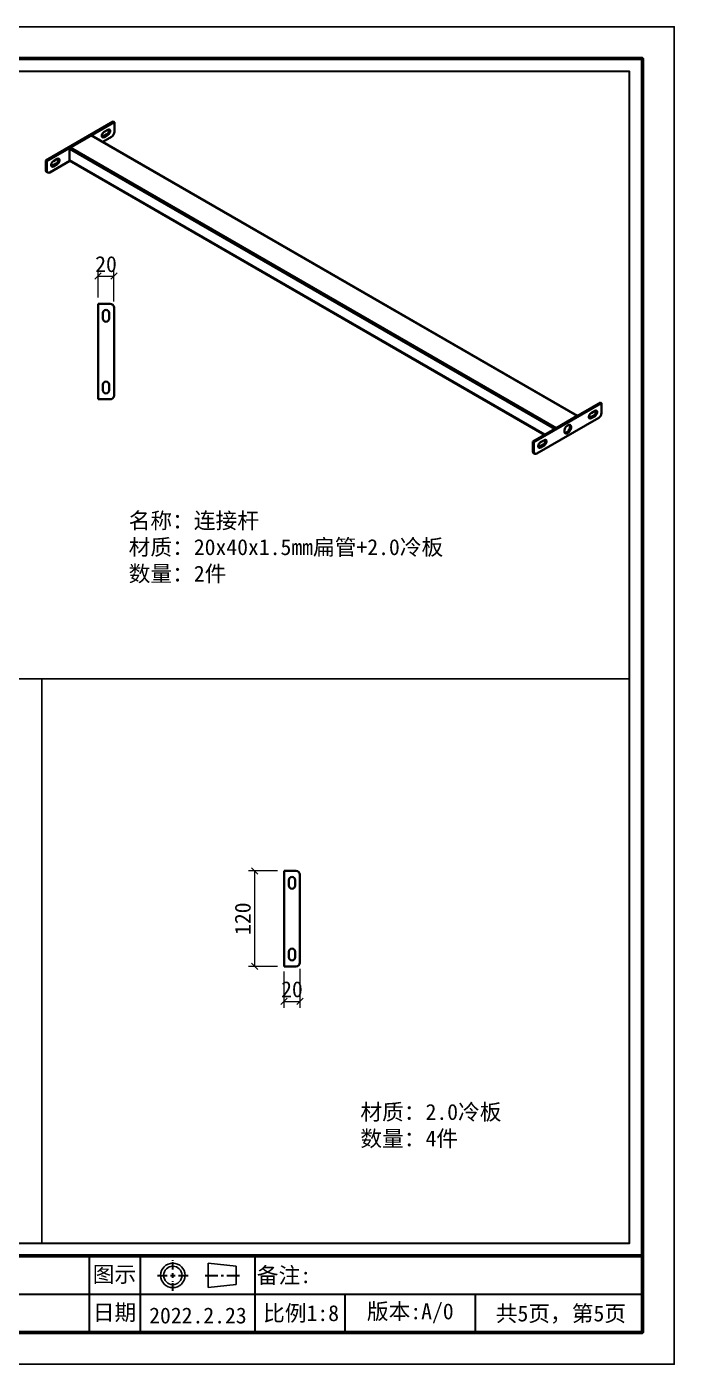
# Model space of a CAD drawing. Header units: inches. Extents: x 15389 to 49212, y -27129 to 13207.
# Drawn here: x 40075 to 40888, y 7518 to 9198 of the extents above; entities that cross this region are included whole.
import ezdxf

# ---------------------------------------------------------------- set-up
doc = ezdxf.new("R2010")
doc.units = ezdxf.units.IN
doc.header["$MEASUREMENT"] = 0
doc.linetypes.add('CENTER2', pattern=[28.575, 19.05, -3.175, 3.175, -3.175])
for name, color, linetype, lineweight in [('图框', 5, 'Continuous', 60), ('粗实线', 7, 'Continuous', 35), ('轮廓线', 7, 'Continuous', 30)]:
    doc.layers.add(name, color=color, linetype=linetype, lineweight=lineweight)
doc.styles.add('ee', font='simfang.ttf')
doc.styles.add('宋体', font='')
doc.styles.add('样式 1', font='')
doc.styles.get('宋体').set_extended_font_data('SimSun')
doc.styles.get('样式 1').set_extended_font_data('SimSun')
doc.dimstyles.new('1-8', dxfattribs={"dimscale": 8, "dimtxt": 2.5, "dimasz": 1, "dimexe": 1, "dimexo": 1, "dimtad": 1, "dimdec": 1, "dimdsep": 46, "dimtxsty": '宋体', "dimblk": 'OBLIQUE', "dimcen": 2.5, "dimclrd": 3, "dimclre": 3, "dimclrt": 256, "dimadec": 0, "dimazin": 0, "dimtfac": 1, "dimtdec": 1, "dimtmove": 1, "dimatfit": 3, "dimfxl": 2, "dimlwd": 9, "dimlwe": 9, "dimarcsym": 1})

# ---------------------------------------------------------------- blocks, each defined once
blk = doc.blocks.new('_Oblique')
at = {"color": 0, "linetype": 'ByBlock', "lineweight": -2}
blk.add_line((-0.5, -0.5), (0.5, 0.5), dxfattribs=at)
blk = doc.blocks.new('*D85')
at = {"color": 3, "linetype": 'Continuous', "lineweight": 9, "transparency": 16777216}
for p, q in [((40164.8, 8857.6), (40164.8, 8892.3)), ((40184.8, 8852.6), (40184.8, 8892.3)), ((40164.8, 8884.3), (40184.8, 8884.3))]:
    blk.add_line(p, q, dxfattribs=at)
at = {"layer": 'Defpoints', "color": 0, "transparency": 16777216}
for p in [(40184.8, 8884.3), (40164.8, 8849.6), (40184.8, 8844.6)]:
    blk.add_point(p, dxfattribs=at)
at = {"color": 3, "lineweight": 9, "transparency": 16777216, "xscale": 8, "yscale": 8, "zscale": 8, "rotation": 180}
blk.add_blockref('_Oblique', (40164.8, 8884.3), dxfattribs=at)
at = {"color": 3, "lineweight": 9, "transparency": 16777216, "xscale": 8, "yscale": 8, "zscale": 8}
blk.add_blockref('_Oblique', (40184.8, 8884.3), dxfattribs=at)
at = {"transparency": 16777216, "insert": (40174.8, 8899.3), "char_height": 20, "attachment_point": 5, "style": '宋体'}
blk.add_mtext('20', dxfattribs=at)
blk = doc.blocks.new('*D67')
at = {"color": 3, "linetype": 'Continuous', "lineweight": 9, "transparency": 16777216}
for p, q in [((40418.3, 8014.2), (40418.3, 7965.4)), ((40398.3, 8010.9), (40398.3, 7965.4)), ((40398.3, 7973.4), (40418.3, 7973.4))]:
    blk.add_line(p, q, dxfattribs=at)
at = {"layer": 'Defpoints', "color": 0, "transparency": 16777216}
for p in [(40398.3, 8018.9), (40418.3, 8022.2), (40418.3, 7973.4)]:
    blk.add_point(p, dxfattribs=at)
at = {"color": 3, "lineweight": 9, "transparency": 16777216, "xscale": 8, "yscale": 8, "zscale": 8, "rotation": 180}
blk.add_blockref('_Oblique', (40398.3, 7973.4), dxfattribs=at)
at = {"color": 3, "lineweight": 9, "transparency": 16777216, "xscale": 8, "yscale": 8, "zscale": 8}
blk.add_blockref('_Oblique', (40418.3, 7973.4), dxfattribs=at)
at = {"transparency": 16777216, "insert": (40408.3, 7988.4), "char_height": 20, "attachment_point": 5, "style": '宋体'}
blk.add_mtext('20', dxfattribs=at)
blk = doc.blocks.new('*D68')
at = {"color": 3, "linetype": 'Continuous', "lineweight": 9, "transparency": 16777216}
for p, q in [((40390.3, 8137.2), (40353.6, 8137.2)), ((40361.6, 8017.2), (40361.6, 8137.2)), ((40390.3, 8017.2), (40353.6, 8017.2))]:
    blk.add_line(p, q, dxfattribs=at)
at = {"layer": 'Defpoints', "color": 0, "transparency": 16777216}
for p in [(40361.6, 8137.2), (40398.3, 8137.2), (40398.3, 8017.2)]:
    blk.add_point(p, dxfattribs=at)
at = {"color": 3, "lineweight": 9, "transparency": 16777216, "xscale": 8, "yscale": 8, "zscale": 8}
for p, rotation in [((40361.6, 8137.2), 90), ((40361.6, 8017.2), 270)]:
    blk.add_blockref('_Oblique', p, dxfattribs=dict(at, rotation=rotation))
at = {"transparency": 16777216, "insert": (40346.6, 8077.2), "char_height": 20, "attachment_point": 5, "rotation": 90, "style": '宋体'}
blk.add_mtext('120', dxfattribs=at)

msp = doc.modelspace()

# ---------------------------------------------------------------- linework, layer by layer
at = {"color": 1}
for p, q in [((38688.38, 8378.43), (40832.38, 8378.43)), ((40094.39, 8378.43), (40094.39, 7669.55))]:
    msp.add_line(p, q, dxfattribs=at)
at = {"color": 14, "lineweight": 25}
for p, q in [((40303.18, 7644.49), (40303.18, 7613.77)), ((40338.38, 7640.65), (40303.18, 7644.49)), ((40338.38, 7640.65), (40338.38, 7617.61)), ((40338.38, 7617.61), (40303.18, 7613.77))]:
    msp.add_line(p, q, dxfattribs=at)
for radius in [15.36, 11.52]:
    msp.add_circle((40258.72, 7629.13), radius, dxfattribs=at)
at = {"layer": 'Defpoints'}
msp.add_lwpolyline([(38512.38, 7517.55), (40888.38, 7517.55), (40888.38, 9197.55), (38512.38, 9197.55)], close=True, dxfattribs=at)
at = {"layer": '图框', "color": 32}
msp.add_lwpolyline([(38672.38, 9157.55), (40848.38, 9157.55), (40848.38, 7557.55), (38672.38, 7557.55)], close=True, dxfattribs=at)
msp.add_lwpolyline([(38672.38, 7653.55), (40848.38, 7653.55)], dxfattribs=at)
at = {"layer": '粗实线'}
for p, q in [((40099.12, 9029.68), (40183.97, 9078.66)), ((40100.54, 9028.86), (40185.39, 9077.84)), ((40183.97, 9078.66), (40185.39, 9077.84)), ((40185.39, 9077.84), (40185.39, 9065.6)), ((40156.11, 9060.94), (40129.81, 9045.76)), ((40766.35, 8708.66), (40156.11, 9060.94)), ((40766.76, 8708.9), (40156.81, 9061.01)), ((40181.85, 9059.47), (40170.67, 9053.02)), ((40175.84, 9062.53), (40170.89, 9059.68)), ((40170.89, 9059.68), (40172.31, 9058.86)), ((40172.31, 9065.39), (40177.26, 9068.25)), ((40177.26, 9061.72), (40172.31, 9058.86)), ((40177.26, 9061.72), (40175.84, 9062.53)), ((40180.08, 9066.62), (40178.67, 9067.43)), ((40128.82, 9044.04), (40128.82, 9030)), ((40738.06, 8692.34), (40128.82, 9044.04)), ((40740.04, 8693.48), (40129.81, 9045.76)), ((40099.12, 9029.68), (40100.54, 9028.86)), ((40099.12, 9017.43), (40099.12, 9029.68)), ((40100.54, 9016.61), (40100.54, 9028.86)), ((40129.4, 9029.19), (40104.07, 9014.57)), ((40112.2, 9025.8), (40107.25, 9022.94)), ((40107.25, 9022.94), (40108.67, 9022.12)), ((40108.67, 9028.65), (40113.62, 9031.51)), ((40113.62, 9024.98), (40108.67, 9022.12)), ((40113.62, 9024.98), (40112.2, 9025.8)), ((40115.03, 9030.7), (40116.45, 9029.88)), ((40725.9, 8685.31), (40128.82, 9030)), ((40129.11, 9029.36), (40725.49, 8685.08)), ((40099.12, 9017.43), (40100.54, 9016.61)), ((40100.16, 9015.14), (40101.57, 9014.32)), ((40179.85, 8849.56), (40164.85, 8849.56)), ((40164.85, 8849.56), (40164.85, 8729.56)), ((40170.85, 8838.06), (40170.85, 8831.06)), ((40178.85, 8831.06), (40178.85, 8838.06)), ((40184.85, 8734.56), (40184.85, 8844.56)), ((40170.85, 8748.06), (40170.85, 8741.06)), ((40178.85, 8741.06), (40178.85, 8748.06)), ((40164.85, 8729.56), (40179.85, 8729.56)), ((40710.77, 8676.58), (40795.62, 8725.56)), ((40712.18, 8675.76), (40797.04, 8724.75)), ((40797.04, 8724.75), (40795.62, 8725.56)), ((40797.04, 8724.75), (40797.04, 8712.5)), ((40793.5, 8706.38), (40715.72, 8661.47)), ((40766.35, 8708.66), (40740.04, 8693.48)), ((40787.49, 8709.44), (40782.54, 8706.58)), ((40783.95, 8705.76), (40782.54, 8706.58)), ((40783.95, 8712.3), (40788.9, 8715.15)), ((40788.9, 8708.62), (40783.95, 8705.76)), ((40787.49, 8709.44), (40788.9, 8708.62)), ((40790.32, 8714.34), (40791.73, 8713.52)), ((40710.77, 8664.33), (40710.77, 8676.58)), ((40712.18, 8675.76), (40710.77, 8676.58)), ((40712.18, 8663.52), (40712.18, 8675.76)), ((40723.85, 8672.7), (40718.9, 8669.84)), ((40720.31, 8669.03), (40718.9, 8669.84)), ((40720.31, 8675.56), (40725.26, 8678.42)), ((40725.26, 8671.88), (40720.31, 8669.03)), ((40723.85, 8672.7), (40725.26, 8671.88)), ((40728.09, 8676.78), (40726.68, 8677.6)), ((40712.18, 8663.52), (40710.77, 8664.33)), ((40711.8, 8662.04), (40713.22, 8661.23)), ((40413.32, 8137.24), (40398.32, 8137.24)), ((40398.32, 8137.24), (40398.32, 8017.24)), ((40418.32, 8022.24), (40418.32, 8132.24)), ((40404.32, 8125.74), (40404.32, 8118.74)), ((40412.32, 8118.74), (40412.32, 8125.74)), ((40404.32, 8035.74), (40404.32, 8028.74)), ((40412.32, 8028.74), (40412.32, 8035.74)), ((40398.32, 8017.24), (40413.32, 8017.24))]:
    msp.add_line(p, q, dxfattribs=at)
at = {"layer": '粗实线', "flags": 128}
for points in [[(40750.37, 8689.64), (40750.5, 8690.94), (40750.89, 8692.3), (40751.52, 8693.66), (40752.34, 8694.91), (40753.3, 8695.99), (40754.34, 8696.83), (40755.4, 8697.36), (40756.42, 8697.57), (40757.31, 8697.43), (40758.04, 8696.95), (40758.55, 8696.17), (40758.82, 8695.13), (40758.82, 8693.91), (40758.55, 8692.56), (40758.04, 8691.19), (40757.31, 8689.88), (40756.42, 8688.7), (40755.4, 8687.74), (40754.34, 8687.05), (40753.3, 8686.67), (40752.34, 8686.64), (40751.52, 8686.95), (40750.89, 8687.58), (40750.5, 8688.5), (40750.37, 8689.64)], [(40756.82, 8697.55), (40757.14, 8696.99), (40757.4, 8695.95), (40757.4, 8694.72), (40757.14, 8693.38), (40756.63, 8692.01), (40755.9, 8690.69), (40755, 8689.52), (40753.99, 8688.55), (40752.93, 8687.86), (40751.88, 8687.49), (40750.99, 8687.45)]]:
    msp.add_lwpolyline(points, dxfattribs=at)
at = {"layer": '粗实线'}
for centre, radius, start, end in [((40156.52, 9060.37), 0.704, 65.69288, 125.61758), ((40171.2, 9060.21), 1.75, 170.78596, 309.20329), ((40175.62, 9060.21), 6.15, 122.60548, 177.39452), ((40169.54, 9061.84), 2.55, 274.29564, 302.10143), ((40172.53, 9067.71), 6.15, 302.60548, 357.39452), ((40178.36, 9066.9), 1.75, 350.78596, 129.20329), ((40173.94, 9066.9), 6.15, 302.60548, 357.39452), ((40176.12, 9067.53), 2.55, 357.89543, 25.70809), ((40177.71, 9065.95), 7.68, 302.60548, 357.39452), ((40130.97, 9043.95), 2.15, 122.60548, 177.39452), ((40107.56, 9023.48), 1.75, 170.78596, 309.20329), ((40111.98, 9023.48), 6.15, 122.60548, 177.39452), ((40105.9, 9025.1), 2.55, 274.29564, 302.10143), ((40108.89, 9030.97), 6.15, 302.60548, 357.39452), ((40114.72, 9030.16), 1.75, 350.78596, 129.20329), ((40110.3, 9030.16), 6.15, 302.60548, 357.39452), ((40112.48, 9030.79), 2.55, 357.89543, 25.70809), ((40129.49, 9029.92), 0.671, 172.74417, 235.94365), ((40101.57, 9017.16), 2.46, 173.70115, 234.98667), ((40102.69, 9016.26), 2.18, 170.78596, 309.20329), ((40174.85, 8838.06), 4, 90, 180), ((40174.85, 8838.06), 4, 0, 90), ((40179.85, 8844.56), 5, 0, 90), ((40174.85, 8831.06), 4, 180, 270), ((40174.85, 8831.06), 4, 270, 0), ((40174.85, 8748.06), 4, 90, 180), ((40174.85, 8741.06), 4, 180, 270), ((40174.85, 8748.06), 4, 0, 90), ((40174.85, 8741.06), 4, 270, 0), ((40179.85, 8734.56), 5, 270, 0), ((40782.85, 8707.12), 1.75, 170.78596, 309.20329), ((40787.27, 8707.12), 6.15, 122.60548, 177.39452), ((40781.19, 8708.74), 2.55, 274.29564, 302.10143), ((40784.18, 8714.62), 6.15, 302.60548, 357.39452), ((40790.01, 8713.8), 1.75, 350.78596, 129.20329), ((40785.59, 8713.8), 6.15, 302.60548, 357.39452), ((40787.77, 8714.43), 2.55, 357.89543, 25.70809), ((40789.36, 8712.85), 7.68, 302.60548, 357.39452), ((40719.21, 8670.38), 1.75, 170.78596, 309.20329), ((40723.63, 8670.38), 6.15, 122.60548, 177.39452), ((40717.55, 8672), 2.55, 274.29564, 302.10143), ((40720.54, 8677.88), 6.15, 302.60548, 357.39452), ((40726.37, 8677.06), 1.75, 350.78596, 129.20329), ((40721.95, 8677.06), 6.15, 302.60548, 357.39452), ((40724.13, 8677.69), 2.55, 357.89543, 25.70809), ((40713.15, 8664.03), 2.4, 172.74417, 235.94365), ((40714.34, 8663.17), 2.18, 170.78596, 309.20329), ((40413.32, 8132.24), 5, 0, 90), ((40408.32, 8125.74), 4, 90, 180), ((40408.32, 8118.74), 4, 180, 270), ((40408.32, 8125.74), 4, 0, 90), ((40408.32, 8118.74), 4, 270, 0), ((40408.32, 8035.74), 4, 90, 180), ((40408.32, 8035.74), 4, 0, 90), ((40408.32, 8028.74), 4, 180, 270), ((40408.32, 8028.74), 4, 270, 0), ((40413.32, 8022.24), 5, 270, 0)]:
    msp.add_arc(centre, radius, start, end, dxfattribs=at)
at = {"layer": '轮廓线'}
for p, q in [((40154.22, 7557.55), (40154.22, 7653.55)), ((40218.22, 7557.55), (40218.22, 7653.55)), ((40362.22, 7605.55), (40362.22, 7653.55)), ((39234.22, 7605.55), (40848.38, 7605.55)), ((40362.22, 7557.55), (40362.22, 7605.55)), ((40475.02, 7557.55), (40475.02, 7605.55)), ((40638.76, 7557.55), (40638.76, 7605.55))]:
    msp.add_line(p, q, dxfattribs=at)
at = {"layer": '轮廓线', "color": 4, "linetype": 'CENTER2', "ltscale": 0.5}
for p, q in [((40258.72, 7636.37), (40258.72, 7648.49)), ((40258.72, 7626.29), (40258.72, 7631.97)), ((40258.72, 7609.77), (40258.72, 7621.9))]:
    msp.add_line(p, q, dxfattribs=at)
at = {"layer": '轮廓线', "color": 4, "linetype": 'CENTER2'}
for p, q in [((40239.36, 7629.13), (40251.49, 7629.13)), ((40255.88, 7629.13), (40261.56, 7629.13)), ((40265.95, 7629.13), (40278.08, 7629.13))]:
    msp.add_line(p, q, dxfattribs=at)
at = {"layer": '轮廓线', "color": 4}
for p, q in [((40299.18, 7629.13), (40315.3, 7629.13)), ((40319.3, 7629.13), (40322.41, 7629.13)), ((40326.41, 7629.13), (40342.38, 7629.13))]:
    msp.add_line(p, q, dxfattribs=at)
at = {"layer": '轮廓线', "color": 7}
msp.add_lwpolyline([(38688.38, 7669.55), (40832.38, 7669.55), (40832.38, 9141.55), (38688.38, 9141.55)], close=True, dxfattribs=at)

# ---------------------------------------------------------------- texts
at = {"color": 7, "lineweight": 15, "char_height": 20, "attachment_point": 4, "style": 'ee'}
for s, insert, width in [('\\P名称：{\\fSimSun|b1|i0|c134|p2;\\C256;连接杆\\P}材质：20x40x1.5mm扁管+2.0冷板\\P数量：2件', (40203.25, 8559.47), 533.1676), ('\\P材质：2.0冷板\\P数量：4件', (40494.21, 7833.33), 418.1733)]:
    msp.add_mtext(s, dxfattribs=dict(at, insert=insert, width=width))
at = {"layer": '轮廓线', "char_height": 20, "attachment_point": 5, "style": '样式 1'}
for s, insert, width in [('{\\fSimSun|b1|i0|c134|p2;图示}', (40185.45, 7629.55), 149.7729), ('{\\fSimSun|b1|i0|c134|p2;备注:}', (40398.28, 7628.29), 149.7729), ('{\\fSimSun|b1|i0|c134|p2;日期}', (40185.45, 7581.55), 149.7729), ('{\\fSimSun|b1|i0|c134|p2;比例1:8}', (40419.73, 7580.66), 135.4819), ('{\\fSimSun|b1|i0|c134|p2;版本:A/0}', (40556.89, 7581.55), 163.7382), ('{\\fSimSun|b1|i0|c134|p2;共5页，第5页}', (40746.04, 7579.89), 230.0387), ('{\\fSimSun|b1|i0|c134|p2;2022.2.23}', (40290.22, 7578.65), 144)]:
    msp.add_mtext(s, dxfattribs=dict(at, insert=insert, width=width))

# ---------------------------------------------------------------- dimensions: what is measured, and where the dimension line sits
at = {"color": 1}
for base, p1, p2, picture, middle in [((40184.85, 8884.29), (40164.85, 8849.56), (40184.85, 8844.56), '*D85', (40174.85, 8884.29)), ((40418.32, 7973.38), (40398.32, 8018.9), (40418.32, 8022.24), '*D67', (40408.32, 7973.38))]:
    dim = msp.add_linear_dim(base=base, p1=p1, p2=p2, dimstyle='1-8', dxfattribs=at)
    dim.commit()
    dim.dimension.update_dxf_attribs({"geometry": picture, "text_midpoint": middle, "dimtype": 160})
dim = msp.add_linear_dim(base=(40361.57, 8137.24), p1=(40398.32, 8017.24), p2=(40398.32, 8137.24), angle=90, dimstyle='1-8', dxfattribs=at)
dim.commit()
dim.dimension.update_dxf_attribs({"geometry": '*D68', "text_midpoint": (40346.57, 8077.24)})

doc.saveas('drawing.dxf')
